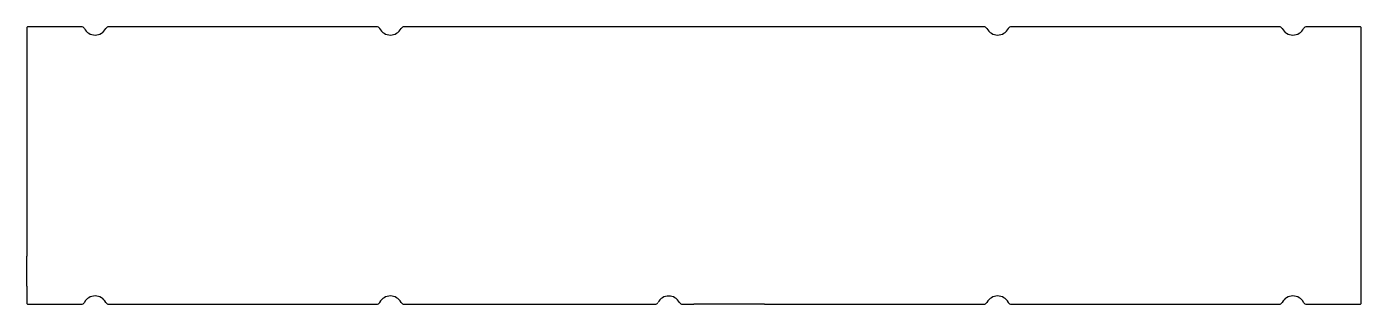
# Model space of a CAD drawing. Header units: millimetres. Extents: x -361 to -1, y 24 to 99.
import ezdxf

# ---------------------------------------------------------------- set-up
doc = ezdxf.new("R2010")
doc.units = ezdxf.units.MM
doc.layers.get('0').update_dxf_attribs({"linetype": 'CONTINUOUS'})

msp = doc.modelspace()

# ---------------------------------------------------------------- linework, layer by layer
for p, q in [((-361.39, 98.84), (-361.39, 37.43)), ((-346.65, 99.45), (-360.77, 99.45)), ((-266.81, 99.45), (-339.15, 99.45)), ((-102.64, 99.45), (-259.31, 99.45)), ((-22.8, 99.45), (-95.14, 99.45)), ((-1.18, 99.45), (-15.3, 99.45)), ((-0.56, 24.99), (-0.56, 98.84)), ((-361.39, 29.25), (-361.39, 37.43)), ((-361.39, 29.25), (-361.39, 24.99)), ((-360.77, 24.37), (-346.65, 24.37)), ((-339.15, 24.37), (-266.81, 24.37)), ((-259.31, 24.37), (-191.56, 24.37)), ((-184.06, 24.37), (-180.98, 24.37)), ((-161.92, 24.37), (-180.98, 24.37)), ((-161.92, 24.37), (-102.64, 24.37)), ((-95.14, 24.37), (-22.8, 24.37)), ((-15.3, 24.37), (-1.18, 24.37))]:
    msp.add_line(p, q)
for centre, radius, start, end in [((-346.65, 98.49), 0.965, 28.0725, 90), ((-342.9, 100.49), 3.29, 208.0725, 331.9275), ((-339.15, 98.49), 0.965, 90, 151.9275), ((-266.81, 98.49), 0.965, 28.0725, 90), ((-263.06, 100.49), 3.29, 208.0725, 331.9275), ((-259.31, 98.49), 0.965, 90, 151.9275), ((-102.64, 98.49), 0.965, 28.0725, 90), ((-98.89, 100.49), 3.29, 208.0725, 331.9275), ((-95.14, 98.49), 0.965, 90, 151.9275), ((-22.8, 98.49), 0.965, 28.0725, 90), ((-19.05, 100.49), 3.29, 208.0725, 331.9275), ((-15.3, 98.49), 0.965, 90, 151.9275), ((-342.9, 23.34), 3.29, 28.0725, 151.9275), ((-263.06, 23.34), 3.29, 28.0725, 151.9275), ((-187.81, 23.34), 3.28, 28.0725, 151.9275), ((-98.89, 23.34), 3.29, 28.0725, 151.9275), ((-19.05, 23.34), 3.29, 28.0725, 151.9275), ((-346.65, 25.34), 0.965, 270, 331.9275), ((-339.15, 25.34), 0.965, 208.0725, 270), ((-266.81, 25.34), 0.965, 270, 331.9275), ((-259.31, 25.34), 0.965, 208.0725, 270), ((-191.56, 25.34), 0.965, 270, 331.9275), ((-184.06, 25.34), 0.965, 208.0725, 270), ((-102.64, 25.34), 0.965, 270, 331.9275), ((-95.14, 25.34), 0.965, 208.0725, 270), ((-22.8, 25.34), 0.965, 270, 331.9275), ((-15.3, 25.34), 0.965, 208.0725, 270)]:
    msp.add_arc(centre, radius, start, end)
for points in [[(-360.77, 99.45), (-360.97, 99.45), (-361.06, 99.44), (-361.11, 99.43), (-361.16, 99.41), (-361.18, 99.4), (-361.23, 99.36), (-361.27, 99.32), (-361.32, 99.27), (-361.34, 99.22), (-361.37, 99.18), (-361.37, 99.16), (-361.38, 99.11), (-361.39, 99.06), (-361.39, 98.97), (-361.39, 98.84)], [(-0.56, 98.84), (-0.56, 99.03), (-0.57, 99.12), (-0.58, 99.17), (-0.6, 99.22), (-0.61, 99.24), (-0.65, 99.3), (-0.69, 99.34), (-0.75, 99.39), (-0.79, 99.41), (-0.83, 99.43), (-0.85, 99.43), (-0.9, 99.44), (-0.95, 99.45), (-1.04, 99.45), (-1.18, 99.45)], [(-361.39, 24.99), (-361.39, 24.79), (-361.38, 24.71), (-361.37, 24.65), (-361.35, 24.6), (-361.34, 24.58), (-361.3, 24.53), (-361.26, 24.49), (-361.2, 24.44), (-361.16, 24.42), (-361.12, 24.4), (-361.1, 24.39), (-361.05, 24.38), (-361, 24.38), (-360.91, 24.37), (-360.77, 24.37)], [(-1.18, 24.37), (-0.98, 24.37), (-0.89, 24.38), (-0.84, 24.4), (-0.79, 24.41), (-0.77, 24.42), (-0.72, 24.47), (-0.68, 24.5), (-0.63, 24.56), (-0.61, 24.6), (-0.58, 24.64), (-0.58, 24.66), (-0.57, 24.71), (-0.56, 24.76), (-0.56, 24.85), (-0.56, 24.99)]]:
    msp.add_open_spline(points, degree=3, knots=[0, 0, 0, 0, 0.0601438, 0.0601438, 0.0601438, 0.1059763, 0.1059763, 0.1059763, 0.1481442, 0.1481442, 0.1481442, 0.1828102, 0.1828102, 0.1828102, 0.2243895, 0.2243895, 0.2243895, 0.2243895])

doc.saveas('drawing.dxf')
